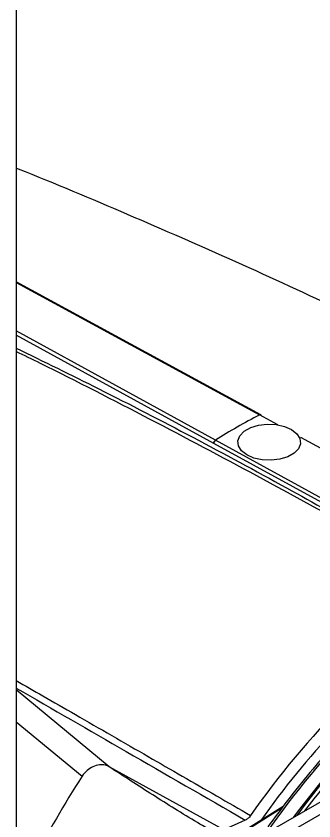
# Model space of a CAD drawing. Extents: x 7 to 135, y 1 to 99.
# Drawn here: x 16.071 to 17.721, y 81.779 to 86.245 of the extents above; entities that cross this region are included whole.
import ezdxf

# ---------------------------------------------------------------- set-up
doc = ezdxf.new("R2010")
doc.units = 0
doc.header["$MEASUREMENT"] = 0
doc.layers.add('OBJECT', color=7, linetype='CONTINUOUS')

msp = doc.modelspace()

# ---------------------------------------------------------------- linework, layer by layer
at = {"layer": 'OBJECT'}
for p, q in [((16.0712, 86.5282), (16.0712, 81.2003)), ((17.4262, 84.032), (16.0712, 84.7706)), ((16.0712, 84.7664), (17.4192, 84.0316)), ((17.1759, 83.8912), (16.0712, 84.4979)), ((17.1661, 83.8733), (16.0712, 84.4746)), ((17.5206, 83.9764), (17.4192, 84.0316)), ((18.3923, 83.5018), (17.6489, 83.9065)), ((17.1662, 83.8732), (17.1661, 83.8733)), ((18.1551, 83.3306), (17.1662, 83.8732)), ((18.1582, 83.3523), (17.1759, 83.8912)), ((16.5864, 82.0797), (16.0712, 82.506)), ((16.0712, 82.3298), (16.4369, 82.0275)), ((17.2224, 81.7305), (16.5864, 82.0797)), ((17.2315, 81.5821), (17.9667, 82.0066)), ((17.3141, 81.5613), (17.9545, 81.9309)), ((17.5505, 81.8599), (17.2106, 81.6469)), ((17.5429, 81.8497), (17.2183, 81.6463)), ((17.341, 81.7833), (17.2224, 81.7305))]:
    msp.add_line(p, q, dxfattribs=at)
at = {"layer": 'OBJECT', "flags": 128}
msp.add_lwpolyline([(17.6436, 83.9004), (17.6466, 83.8719), (17.6356, 83.844), (17.6114, 83.8191), (17.576, 83.7991), (17.5324, 83.7857), (17.4839, 83.78), (17.4346, 83.7823), (17.3884, 83.7926), (17.3491, 83.8099), (17.3199, 83.833), (17.3031, 83.8599), (17.3001, 83.8884), (17.3111, 83.9162), (17.3353, 83.9411), (17.3707, 83.9611), (17.4144, 83.9745), (17.4628, 83.9803), (17.5121, 83.978), (17.5583, 83.9677), (17.5976, 83.9503), (17.6268, 83.9273), (17.6436, 83.9004)], dxfattribs=at)
at = {"layer": 'OBJECT'}
for centre, radius, start, end in [((18.884, 81.2132), 3.1764, 117.4627, 122.5319), ((17.4229, 84.0261), 0.00666, 0.1521, 124.0618), ((17.1887, 83.8727), 0.0225, 124.7837, 178.6222), ((21.2728, 79.0914), 4.7555, 125.5453, 145.1454), ((21.4041, 78.9726), 4.8048, 125.6238, 145.2525), ((21.4526, 78.9602), 4.7795, 126.4566, 143.5544), ((21.4503, 78.976), 4.7601, 126.652, 143.4667), ((21.4633, 78.9728), 4.7525, 126.8568, 142.9728), ((21.3291, 79.0139), 4.7848, 128.9826, 144.652), ((21.5226, 78.7737), 6.0375, 147.38935, 152.61066)]:
    msp.add_arc(centre, radius, start, end, dxfattribs=at)
for points, knots in [([(18.6481, 84.2326), (18.5908, 84.2619), (18.3381, 84.3907), (17.885, 84.6077), (17.2893, 84.8834), (16.6888, 85.1451), (16.2826, 85.3172), (16.0757, 85.3987), (16.0712, 85.4005)], [0, 0, 0, 0, 0.06808, 0.300003, 0.531799, 0.763429, 0.994857, 1, 1, 1, 1]), ([(16.0712, 84.4027), (16.2238, 84.328), (16.723, 84.0837), (17.5213, 83.6595), (18.1666, 83.2925), (18.465, 83.1228)], [0, 0, 0, 0, 0.191439, 0.626193, 1, 1, 1, 1]), ([(18.4717, 83.0967), (18.3147, 83.1868), (17.9591, 83.391), (17.4061, 83.6945), (16.8078, 84.0115), (16.3632, 84.2407), (16.116, 84.3615), (16.0712, 84.3835)], [0, 0, 0, 0, 0.196217, 0.444409, 0.690754, 0.943855, 1, 1, 1, 1]), ([(17.4274, 84.0307), (17.4271, 84.0311), (17.426, 84.0326), (17.4231, 84.0331), (17.4205, 84.0321), (17.4192, 84.0316)], [0, 0, 0, 0, 0.203967, 0.601981, 1, 1, 1, 1]), ([(17.1661, 83.8733), (17.1661, 83.8745), (17.1663, 83.8766), (17.1673, 83.88), (17.169, 83.884), (17.172, 83.8882), (17.1746, 83.8902), (17.1759, 83.8912)], [0, 0, 0, 0, 0.179544, 0.322991, 0.500805, 0.75931, 1, 1, 1, 1]), ([(18.5971, 82.883), (18.5716, 82.8656), (18.4979, 82.8153), (18.3773, 82.7218), (18.236, 82.6037), (18.0969, 82.4766), (17.9606, 82.3415), (17.8276, 82.1988), (17.6984, 82.0489), (17.5773, 81.8982), (17.5017, 81.795), (17.4659, 81.7461)], [0, 0, 0, 0, 0.06295, 0.181624, 0.300284, 0.418928, 0.537557, 0.656172, 0.774775, 0.893367, 1, 1, 1, 1]), ([(16.0712, 82.5578), (16.1203, 82.5296), (16.2295, 82.4667), (16.4062, 82.365), (16.6011, 82.2528), (16.7985, 82.1391), (16.9917, 82.0277), (17.1806, 81.9187), (17.3072, 81.8457), (17.3704, 81.8091)], [0, 0, 0, 0, 0.114901, 0.255469, 0.411197, 0.566924, 0.711283, 0.855642, 1, 1, 1, 1]), ([(16.0712, 82.5165), (16.2735, 82.3997), (16.6922, 82.1579), (17.1199, 81.911), (17.341, 81.7833)], [0, 0, 0, 0, 0.483314, 1, 1, 1, 1]), ([(16.5864, 82.0797), (16.5837, 82.0812), (16.5766, 82.0849), (16.5591, 82.0904), (16.5314, 82.0921), (16.4965, 82.0818), (16.4623, 82.0602), (16.4456, 82.0387), (16.4369, 82.0275)], [0, 0, 0, 0, 0.061295, 0.157978, 0.353026, 0.568966, 0.775601, 1, 1, 1, 1]), ([(17.1909, 81.7018), (17.1522, 81.7244), (17.0714, 81.7717), (16.9505, 81.846), (16.8285, 81.9229), (16.7072, 82.0009), (16.6272, 82.0531), (16.5864, 82.0797)], [0, 0, 0, 0, 0.187145, 0.391348, 0.595125, 0.793954, 1, 1, 1, 1]), ([(17.3704, 81.8091), (17.3681, 81.8061), (17.3618, 81.7979), (17.3514, 81.7888), (17.3438, 81.7848), (17.341, 81.7833)], [0, 0, 0, 0, 0.2638826, 0.7230955, 1, 1, 1, 1])]:
    msp.add_open_spline(points, degree=3, knots=knots, dxfattribs=at)

doc.saveas('drawing.dxf')
